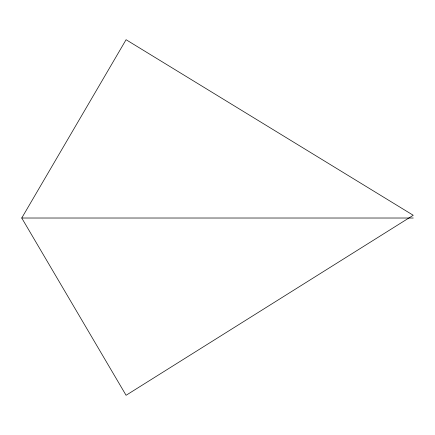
<?xml version="1.0" encoding="UTF-8"?>
<svg xmlns="http://www.w3.org/2000/svg" width="435" height="435" viewBox="0 0 435 435"><rect width="100%" height="100%" fill="white"/><g stroke="black" fill="none" stroke-linecap="round" stroke-linejoin="round"><path stroke-width="0.65" d="M21.75 218.017L126.079 39.715L413.25 215.276L126.079 395.284L21.75 218.017L413.25 218.017"/></g></svg>
